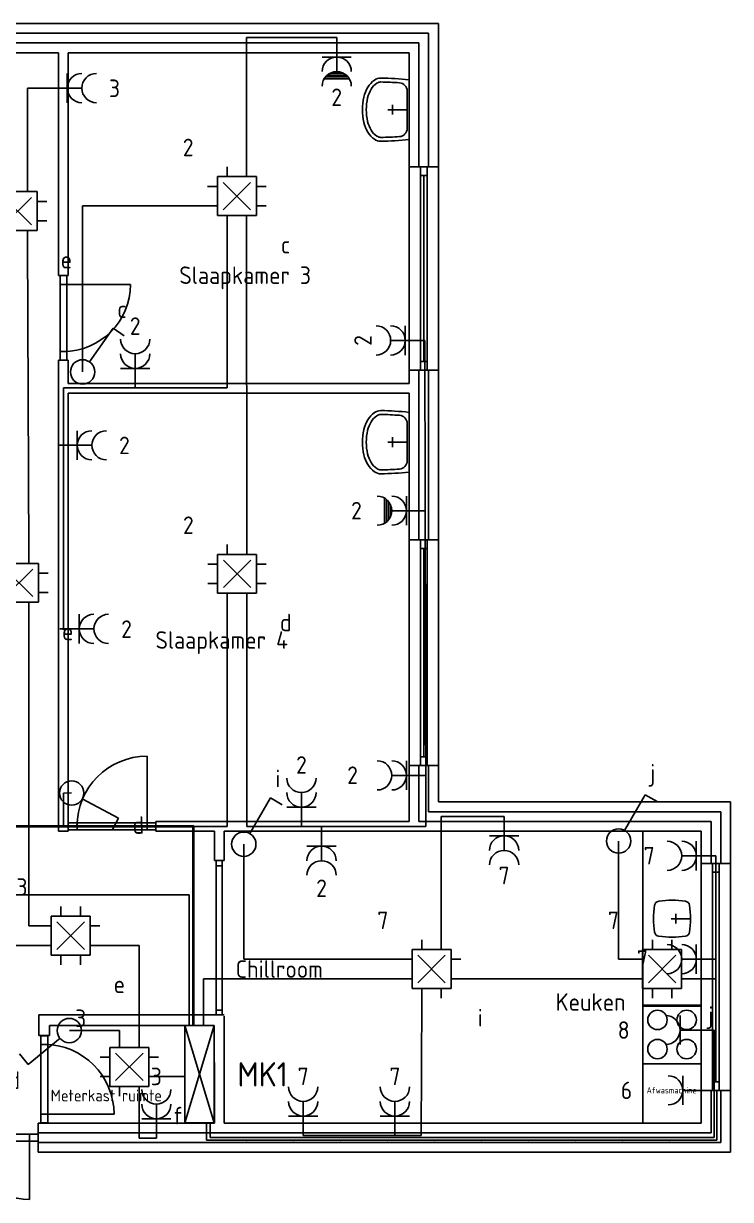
# Model space of a CAD drawing. Header units: millimetres. Extents: x 3680 to 17280, y 6200 to 18481.
# Drawn here: x 10020 to 17280, y 6200 to 18285 of the extents above; entities that cross this region are included whole.
import ezdxf
from ezdxf.enums import TextEntityAlignment as Align

# ---------------------------------------------------------------- set-up
doc = ezdxf.new("R2010")
doc.units = ezdxf.units.MM
doc.header["$LTSCALE"] = 100
for name, color, linetype in [('Benaming', 7, 'Continuous'), ('Buis', 1, 'Continuous'), ('Huis', 7, 'Continuous'), ('Licht', 3, 'Continuous'), ('Meterkast', 3, 'Continuous'), ('Utiliteit', 7, 'Continuous'), ("WCD's", 3, 'Continuous')]:
    doc.layers.add(name, color=color, linetype=linetype)
doc.styles.add('STABICAD-012', font='ISOCP.SHX', dxfattribs={"height": 120})
doc.styles.add('STABICAD-018', font='ISOCP.SHX', dxfattribs={"height": 180})
doc.styles.add('STABICAD-025', font='ISOCP.SHX', dxfattribs={"height": 250})

# ---------------------------------------------------------------- blocks, each defined once
blk = doc.blocks.new('*U3', base_point=(9763, 6835))
at = {"color": 0}
for p, q in [((9355, 6870), (9445, 6870)), ((9355, 6800), (9355, 6870)), ((9445, 6800), (9355, 6800)), ((9445, 6870), (9445, 6800)), ((9445, 6870), (10080, 6870)), ((9445, 6800), (10080, 6800)), ((10170, 6870), (10080, 6870)), ((10080, 6870), (10080, 6800)), ((10080, 6835), (10080, 6200)), ((10080, 6800), (10170, 6800)), ((10170, 6800), (10170, 6870))]:
    blk.add_line(p, q, dxfattribs=at)
blk.add_arc((10080, 6835), 635, 180, 270, dxfattribs=at)
blk = doc.blocks.new('*U5', base_point=(10929, 10035))
at = {"color": 0}
for p, q in [((11289, 10035), (11289, 10754)), ((10480, 10070), (10570, 10070)), ((10480, 10000), (10480, 10070)), ((10570, 10070), (10570, 10000)), ((10570, 10070), (11289, 10070)), ((11379, 10070), (11289, 10070)), ((11289, 10070), (11289, 10000)), ((11379, 10000), (11379, 10070)), ((10570, 10000), (10480, 10000)), ((10570, 10000), (11289, 10000)), ((11289, 10000), (11379, 10000))]:
    blk.add_line(p, q, dxfattribs=at)
blk.add_arc((11289, 10035), 720, 90, 180, dxfattribs=at)
blk = doc.blocks.new('*U8', base_point=(10430, 15259))
at = {"color": 0}
for p, q in [((10395, 15694), (10395, 15604)), ((10465, 15694), (10395, 15694)), ((10395, 15604), (10465, 15604)), ((10395, 14915), (10395, 15604)), ((10430, 15604), (11119, 15604)), ((10465, 15604), (10465, 15694)), ((10465, 14915), (10465, 15604)), ((10395, 14825), (10395, 14915)), ((10395, 14915), (10465, 14915)), ((10465, 14915), (10465, 14825)), ((10465, 14825), (10395, 14825))]:
    blk.add_line(p, q, dxfattribs=at)
blk.add_arc((10430, 15604), 689, 270, 0, dxfattribs=at)
blk = doc.blocks.new('114-37M')
at = {"color": 0, "linetype": 'Continuous'}
for p, q in [((-50, 170), (50, 170)), ((0, 20), (0, 220)), ((-307, 0), (307, 0)), ((-192, 20), (192, 20))]:
    blk.add_line(p, q, dxfattribs=at)
for points in [[(325, 290, 0.155337), (304, 357, 0.106738), (230, 424, 0.072991), (130, 464, 0.059466), (0, 480, 0.059466), (-130, 464, 0.072991), (-230, 424, 0.106738), (-304, 357, 0.155337), (-325, 290, 0.155337)], [(285, 290, 0.155337), (271, 333, 0.106738), (210, 390, 0.072991), (121, 426, 0.059466), (0, 440, 0.059466), (-121, 426, 0.072991), (-210, 390, 0.106738), (-271, 333, 0.155337), (-285, 290, 0.155337)]]:
    blk.add_lwpolyline(points, format="xyb", dxfattribs=at)
for centre, radius, start, end in [((2577, 325), 2902, 180.6823, 186.4212), ((2577, 325), 2862, 180.6918, 184.5346), ((-2577, 325), 2862, 355.4654, 359.3082), ((-2577, 325), 2902, 353.5788, 359.3177), ((-192, 105), 85, 184.5346, 270), ((192, 105), 85, 270, 355.4654)]:
    blk.add_arc(centre, radius, start, end, dxfattribs=at)
blk = doc.blocks.new('114-37A')
at = {"color": 0, "linetype": 'Continuous'}
for p, q in [((900, 600), (-900, 600)), ((-900, 600), (-900, 0)), ((900, 0), (900, 600)), ((-50, 260), (50, 260)), ((0, 110), (0, 310)), ((-900, 0), (900, 0))]:
    blk.add_line(p, q, dxfattribs=at)
for centre, radius, start, end in [((0, -422), 912, 81.3225, 98.6775), ((722, 300), 912, 171.3225, 188.6775), ((-130, 430), 50, 98.6775, 171.3225), ((130, 430), 50, 8.6775, 81.3225), ((-722, 300), 912, 351.3225, 8.6775), ((-130, 170), 50, 188.6775, 261.3225), ((130, 170), 50, 278.6775, 351.3225), ((0, 1022), 912, 261.3225, 278.6775)]:
    blk.add_arc(centre, radius, start, end, dxfattribs=at)
blk = doc.blocks.new('114-37B')
at = {"color": 0, "linetype": 'Continuous'}
for p, q in [((300, 600), (-300, 600)), ((-300, 600), (-300, 0)), ((300, 0), (300, 600)), ((-300, 0), (300, 0))]:
    blk.add_line(p, q, dxfattribs=at)
for centre in [(-150, 450), (150, 450), (-150, 150), (150, 150)]:
    blk.add_circle(centre, 100, dxfattribs=at)
blk = doc.blocks.new('*U20', base_point=(14130, 15767))
at = {"color": 0}
for p, q in [((14095, 16722, 800), (14095, 16812, 800)), ((14095, 16812, 800), (14165, 16812, 800)), ((14165, 16812, 800), (14165, 16722, 800)), ((14095, 14812, 800), (14095, 16722, 800)), ((14165, 16722, 800), (14095, 16722, 800)), ((14130, 14812, 890), (14130, 16722, 890)), ((14165, 14812, 800), (14165, 16722, 800)), ((14095, 14722, 800), (14095, 14812, 800)), ((14095, 14812, 800), (14165, 14812, 800)), ((14165, 14812, 800), (14165, 14722, 800)), ((14165, 14722, 800), (14095, 14722, 800))]:
    blk.add_line(p, q, dxfattribs=at)
blk = doc.blocks.new('*U21', base_point=(14130, 11819))
at = {"color": 0}
for p, q in [((14095, 12889, 800), (14095, 12979, 800)), ((14095, 12979, 800), (14165, 12979, 800)), ((14165, 12979, 800), (14165, 12889, 800)), ((14095, 10749, 800), (14095, 12889, 800)), ((14165, 12889, 800), (14095, 12889, 800)), ((14130, 10749, 890), (14130, 12889, 890)), ((14165, 10749, 800), (14165, 12889, 800)), ((14095, 10659, 800), (14095, 10749, 800)), ((14095, 10749, 800), (14165, 10749, 800)), ((14165, 10659, 800), (14095, 10659, 800)), ((14165, 10749, 800), (14165, 10659, 800))]:
    blk.add_line(p, q, dxfattribs=at)
blk = doc.blocks.new('*U22', base_point=(17130, 8485))
at = {"color": 0}
for p, q in [((17095, 9653, 800), (17095, 9563, 800)), ((17165, 9653, 800), (17095, 9653, 800)), ((17095, 9563, 800), (17165, 9563, 800)), ((17095, 9563, 800), (17095, 7408, 800)), ((17130, 9563, 890), (17130, 7408, 890)), ((17165, 9563, 800), (17165, 9653, 800)), ((17165, 9563, 800), (17165, 7408, 800)), ((17095, 7408, 800), (17095, 7318, 800)), ((17165, 7408, 800), (17095, 7408, 800)), ((17165, 7318, 800), (17165, 7408, 800)), ((17095, 7318, 800), (17165, 7318, 800))]:
    blk.add_line(p, q, dxfattribs=at)
blk = doc.blocks.new('*U4', base_point=(9030, 9251))
at = {"color": 0}
for p, q in [((8995, 9699), (8995, 9609)), ((9065, 9699), (8995, 9699)), ((9065, 9609), (9065, 9699)), ((9030, 9609), (8312, 9609)), ((8995, 9609), (9065, 9609)), ((8995, 8892), (8995, 9609)), ((9065, 8892), (9065, 9609)), ((8995, 8802), (8995, 8892)), ((8995, 8892), (9065, 8892)), ((9065, 8892), (9065, 8802)), ((9065, 8802), (8995, 8802))]:
    blk.add_line(p, q, dxfattribs=at)
blk.add_arc((9030, 9609), 717, 180, 270, dxfattribs=at)
blk = doc.blocks.new('111502')
at = {"color": 0, "linetype": 'Continuous'}
for p, q in [((-1, 2), (-1, 3)), ((1, 2), (1, 3)), ((-2, 2), (-2, -2)), ((2, 2), (-2, 2)), ((-1.41, -1.41), (1.41, 1.41)), ((1.41, -1.41), (-1.41, 1.41)), ((2, -2), (2, 2)), ((-2, 1), (-3, 1)), ((2, 1), (3, 1)), ((-3, -1), (-2, -1)), ((2, -1), (3, -1)), ((-2, -2), (2, -2)), ((-1, -2), (-1, -3)), ((1, -2), (1, -3))]:
    blk.add_line(p, q, dxfattribs=at)
at = {"color": 0, "linetype": 'Continuous', "style": 'STABICAD-018'}
for tag, p in [('PANEL', (0, 6.87)), ('CIRCUIT', (0, 3.87)), ('SUBCIRCUIT', (4.5, 3.87)), ('ARTICLECODE', (0, 0)), ('SWITCHCODE', (5.85, -1))]:
    blk.add_attdef(tag, text='', height=1.8, dxfattribs=at).set_placement(p, align=Align.MIDDLE)
at = {"color": 0, "linetype": 'Continuous', "style": 'STABICAD-018', "flags": 1}
blk.add_attdef('POWERCODE', text='', height=1.8, dxfattribs=at).set_placement((13, 3.87), align=Align.MIDDLE)
blk = doc.blocks.new('111304A')
at = {"color": 0, "linetype": 'Continuous'}
for p, q in [((0, 1), (0, 4.5)), ((-1.5, 3), (1.5, 3))]:
    blk.add_line(p, q, dxfattribs=at)
for centre in [(0, 6), (0, 4.5)]:
    blk.add_arc(centre, 1.5, 180, 0, dxfattribs=at)
at = {"color": 0, "linetype": 'Continuous', "style": 'STABICAD-018'}
for tag, p in [('PANEL', (0, 11.5)), ('CIRCUIT', (0, 8.5)), ('SUBCIRCUIT', (4.5, 8.5)), ('ARTICLECODE', (0, 0))]:
    blk.add_attdef(tag, text='', height=1.8, dxfattribs=at).set_placement(p, align=Align.MIDDLE)
at = {"color": 0, "linetype": 'Continuous', "style": 'STABICAD-018', "flags": 1}
blk.add_attdef('POWERCODE', text='', height=1.8, dxfattribs=at).set_placement((13, 8.5), align=Align.MIDDLE)
blk = doc.blocks.new('1114A1')
at = {"color": 0, "linetype": 'Continuous'}
for p, q in [((0.62, 3.33), (2.74, 7)), ((2.74, 7), (3.95, 6.3))]:
    blk.add_line(p, q, dxfattribs=at)
blk.add_circle((0, 2.25), 1.25, dxfattribs=at)
at = {"color": 0, "linetype": 'Continuous', "style": 'STABICAD-018'}
for tag, p in [('SWITCHCODE', (3.36, 9)), ('ARTICLECODE', (0, 0))]:
    blk.add_attdef(tag, text='', height=1.8, dxfattribs=at).set_placement(p, align=Align.MIDDLE)
blk = doc.blocks.new('111304')
at = {"color": 0, "linetype": 'Continuous'}
for p, q in [((-1.5, 4.5), (1.5, 4.5)), ((0, 1), (0, 4.5))]:
    blk.add_line(p, q, dxfattribs=at)
blk.add_arc((0, 6), 1.5, 180, 0, dxfattribs=at)
at = {"color": 0, "linetype": 'Continuous', "style": 'STABICAD-018'}
for tag, p in [('PANEL', (0, 11.5)), ('CIRCUIT', (0, 8.5)), ('SUBCIRCUIT', (4.5, 8.5)), ('ARTICLECODE', (0, 0))]:
    blk.add_attdef(tag, text='', height=1.8, dxfattribs=at).set_placement(p, align=Align.MIDDLE)
at = {"color": 0, "linetype": 'Continuous', "style": 'STABICAD-018', "flags": 1}
blk.add_attdef('POWERCODE', text='', height=1.8, dxfattribs=at).set_placement((13, 8.5), align=Align.MIDDLE)
blk = doc.blocks.new('111304AW')
at = {"color": 0, "linetype": 'Continuous'}
for p, q in [((1.3, 5.25), (-1.3, 5.25)), ((1.16, 5.05), (-1.16, 5.05)), ((0.96, 4.85), (-0.96, 4.85)), ((0.65, 4.65), (-0.65, 4.65)), ((0, 1), (0, 4.5)), ((-1.5, 3), (1.5, 3))]:
    blk.add_line(p, q, dxfattribs=at)
for centre in [(0, 6), (0, 4.5)]:
    blk.add_arc(centre, 1.5, 180, 0, dxfattribs=at)
at = {"color": 0, "linetype": 'Continuous', "style": 'STABICAD-018'}
for tag, p in [('PANEL', (0, 11.5)), ('CIRCUIT', (0, 8.5)), ('SUBCIRCUIT', (4.5, 8.5)), ('ARTICLECODE', (0, 0))]:
    blk.add_attdef(tag, text='', height=1.8, dxfattribs=at).set_placement(p, align=Align.MIDDLE)
at = {"color": 0, "linetype": 'Continuous', "style": 'STABICAD-018', "flags": 1}
blk.add_attdef('POWERCODE', text='', height=1.8, dxfattribs=at).set_placement((13, 8.5), align=Align.MIDDLE)
blk = doc.blocks.new('1116A4')
at = {"color": 0, "linetype": 'Continuous'}
for p, q in [((-5, 1), (5, 4)), ((-5, 4), (5, 1)), ((-5, 4), (5, 4)), ((-5, 1), (-5, 4)), ((5, 4), (5, 1)), ((5, 1), (-5, 1))]:
    blk.add_line(p, q, dxfattribs=at)
at = {"color": 0, "linetype": 'Continuous', "style": 'STABICAD-018'}
for tag, p in [('PANEL', (0, 15)), ('CIRCUIT', (0, 9)), ('SUBCIRCUIT', (4.5, 9)), ('PANELNAME', (0, 6)), ('ARTICLECODE', (0, 0))]:
    blk.add_attdef(tag, text='', height=1.8, dxfattribs=at).set_placement(p, align=Align.MIDDLE)
blk.add_attdef('CASCADINGPANEL', (0, 0), '', height=1.8, dxfattribs=at)

msp = doc.modelspace()

# ---------------------------------------------------------------- linework, layer by layer
at = {"layer": 'Buis', "color": 3}
for p, q in [((12311, 16811), (12311, 18140)), ((12311, 18140), (13236, 18140)), ((10060, 16657), (10060, 17621)), ((10060, 17621), (10269, 17621)), ((10626, 14704), (10626, 16411)), ((10626, 16411), (11911, 16411)), ((12111, 16211), (12111, 14541)), ((12314, 12919), (12311, 16211)), ((10074, 12837), (10060, 16057)), ((14152, 10031), (14140, 15028)), ((12111, 14541), (10430, 14541)), ((10430, 14541), (10430, 12052)), ((12112, 10032), (12112, 12330)), ((12312, 12332), (12312, 10031)), ((10074, 12237), (10074, 9011)), ((10430, 10376), (10514, 10378)), ((10430, 10376), (10430, 10032)), ((6276, 10038), (11769, 10038)), ((10430, 10032), (12112, 10032)), ((11769, 10038), (11769, 7986)), ((12312, 10031), (14152, 10031)), ((14310, 10137), (14955, 10137)), ((14310, 8868), (14310, 10137)), ((6973, 10029), (11759, 10029)), ((11759, 10029), (11759, 7986)), ((12282, 9851), (12282, 8668)), ((16131, 9883), (16131, 8668)), ((17129, 8468), (17129, 9731)), ((8141, 9332), (11722, 9332)), ((11722, 9332), (11722, 7986)), ((10074, 9011), (10204, 9011)), ((9272, 8811), (10204, 8811)), ((11207, 8811), (10804, 8811)), ((11207, 7862), (11207, 8811)), ((12282, 8668), (13910, 8668)), ((16131, 8668), (16278, 8668)), ((11869, 8468), (11869, 7986)), ((13910, 8468), (11869, 8468)), ((14510, 8468), (16278, 8468)), ((16878, 8468), (17129, 8468)), ((14110, 8268), (14105, 6857)), ((10491, 7935), (11007, 7935)), ((11007, 7935), (11007, 7862)), ((17112, 6838), (17112, 7941)), ((11678, 7462), (11407, 7462)), ((11206, 7260), (11206, 6830)), ((17140, 6809), (17140, 7321)), ((11898, 6982), (11898, 6809)), ((11938, 6982), (11938, 6838)), ((11206, 6830), (11384, 6830)), ((11898, 6809), (17140, 6809)), ((11938, 6838), (17112, 6838)), ((14105, 6857), (12892, 6857))]:
    msp.add_line(p, q, dxfattribs=at)
at = {"layer": 'Buis', "color": 0}
for p in [(12307, 6809), (12790, 6809), (13274, 6809), (13757, 6809), (14240, 6809), (14724, 6809), (15207, 6809), (15690, 6809), (16174, 6809), (16657, 6809)]:
    msp.add_point(p, dxfattribs=at)
at = {"layer": 'Huis'}
for p, q in [((5680, 18285), (14280, 18285)), ((5780, 18185), (14180, 18185)), ((5880, 18085), (14080, 18085)), ((9530, 17985), (10380, 17985)), ((13980, 17985), (10480, 17985)), ((10480, 17985), (13980, 17985)), ((10380, 14825), (10380, 9985)), ((10480, 14825), (10480, 14585)), ((10480, 14825), (10480, 14585)), ((13980, 14722), (13980, 14585)), ((10480, 14585), (13980, 14585)), ((10480, 14485), (13980, 14485)), ((10480, 14485), (10480, 10085)), ((10480, 14485), (10480, 10085)), ((13980, 10659), (13980, 10085)), ((14080, 10659), (14080, 10085)), ((14180, 10659), (14180, 10185)), ((14280, 10659), (14280, 10285)), ((14280, 10285), (17280, 10285)), ((17280, 10285), (17280, 9653)), ((14180, 10185), (17180, 10185)), ((17180, 10185), (17180, 9653)), ((10480, 10085), (10480, 10085)), ((14080, 10085), (17080, 10085)), ((17080, 10085), (17080, 9653)), ((10380, 9985), (10480, 9985)), ((12080, 9985), (13980, 9985)), ((13980, 9985), (16980, 9985)), ((16980, 9985), (16980, 9653)), ((11980, 6985), (11980, 7234)), ((11980, 7234), (11980, 6985)), ((12080, 7234), (12080, 6985)), ((13980, 6985), (12080, 6985)), ((16980, 6985), (12080, 6985)), ((16980, 6985), (13980, 6985)), ((17080, 6885), (13980, 6885)), ((17180, 6785), (13980, 6785)), ((17280, 6685), (13980, 6685))]:
    msp.add_line(p, q, dxfattribs=at)
at = {"layer": 'Huis', "linetype": 'Continuous'}
for p, q in [((14280, 16812), (14280, 18285)), ((14180, 16812), (14180, 18185)), ((14080, 16812), (14080, 18085)), ((10380, 15694), (10380, 17985)), ((10480, 15694), (10480, 17985)), ((10480, 15694), (10480, 17985)), ((13980, 16812), (13980, 17985)), ((13980, 14722), (13980, 16812)), ((14280, 16812), (13980, 16812)), ((14280, 14722), (14280, 16812)), ((10480, 15694), (10380, 15694)), ((10480, 14825), (10380, 14825)), ((14280, 14722), (13980, 14722)), ((14080, 12979), (14080, 14722)), ((14180, 12979), (14180, 14722)), ((14280, 12979), (14280, 14722)), ((13980, 12979), (13980, 14485)), ((13980, 10659), (13980, 12979)), ((14280, 12979), (13980, 12979)), ((14280, 10659), (14280, 12979)), ((14280, 10659), (13980, 10659)), ((10480, 10085), (10480, 9985)), ((11379, 10085), (13980, 10085)), ((11379, 10085), (11379, 9985)), ((11379, 9985), (11980, 9985)), ((11980, 9683), (11980, 9985)), ((11980, 9683), (11980, 9985)), ((12080, 9683), (12080, 9985)), ((16980, 9653), (16980, 7318)), ((17280, 9653), (16980, 9653)), ((17280, 9653), (17280, 7318)), ((16980, 7318), (16980, 6985)), ((17280, 7318), (16980, 7318)), ((17080, 7318), (17080, 6885)), ((17180, 7318), (17180, 6785)), ((17280, 7318), (17280, 6685)), ((10170, 6985), (11980, 6985)), ((10170, 6685), (10170, 6985)), ((10170, 6885), (13980, 6885)), ((10170, 6785), (13980, 6785)), ((10170, 6685), (13980, 6685))]:
    msp.add_line(p, q, dxfattribs=at)
at = {"layer": 'Huis', "color": 0}
for p, q in [((11980, 9683), (12080, 9683)), ((12000, 9683), (12000, 8098)), ((12059, 9682), (12059, 8098)), ((12059, 9629), (12000, 9629)), ((10176, 7884), (10176, 8098)), ((10176, 8098), (12080, 8098)), ((12000, 8146), (12059, 8146)), ((11978, 7986), (10286, 7986)), ((10286, 7986), (10286, 7884)), ((11980, 7234), (11978, 7986)), ((12080, 7234), (12080, 8085)), ((10286, 7884), (10176, 7884))]:
    msp.add_line(p, q, dxfattribs=at)
at = {"layer": 'Utiliteit', "color": 0}
for p, q in [((16380, 7595), (16380, 6985)), ((16980, 7595), (16980, 6985)), ((16980, 6985), (16380, 6985))]:
    msp.add_line(p, q, dxfattribs=at)

# ---------------------------------------------------------------- block references
at = {"layer": 'Huis'}
for name, p in [('*U20', (14130, 15767)), ('*U8', (10430, 15259)), ('*U21', (14130, 11819)), ('*U5', (10929, 10035)), ('*U22', (17130, 8485)), ('*U3', (9763, 6835))]:
    msp.add_blockref(name, p, dxfattribs=at)
at = {"layer": 'Huis', "rotation": 180}
msp.add_blockref('*U4', (10233, 7434), dxfattribs=at)
at = {"layer": 'Licht', "linetype": 'Continuous'}
ref = msp.add_blockref('111502', (12211, 16511), dxfattribs=dict(at, xscale=100, yscale=100, zscale=100))
ref.add_attrib('CIRCUIT', '2', dxfattribs={"layer": '0', "color": 1, "linetype": 'Continuous', "height": 180, "style": 'STABICAD-018'}).set_placement((11711, 17011), align=Align.MIDDLE)
ref.add_attrib('SWITCHCODE', 'c', dxfattribs={"layer": '0', "color": 1, "linetype": 'Continuous', "height": 180, "style": 'STABICAD-018'}).set_placement((12711, 16011), align=Align.MIDDLE)
ref = msp.add_blockref('111502', (9960, 16357), dxfattribs=dict(at, xscale=100, yscale=100, zscale=100))
ref.add_attrib('CIRCUIT', '3', dxfattribs={"layer": '0', "color": 1, "linetype": 'Continuous', "height": 180, "style": 'STABICAD-018'}).set_placement((9460, 16857), align=Align.MIDDLE)
ref.add_attrib('SWITCHCODE', 'e', dxfattribs={"layer": '0', "color": 1, "linetype": 'Continuous', "height": 180, "style": 'STABICAD-018'}).set_placement((10460, 15857), align=Align.MIDDLE)
ref = msp.add_blockref('1114A1', (10608, 14480), dxfattribs=dict(at, xscale=99.99999999999997, yscale=99.99999999999997, zscale=99.99999999999997, rotation=355.240042114247))
ref.add_attrib('SWITCHCODE', 'c', dxfattribs={"layer": '0', "color": 1, "linetype": 'Continuous', "height": 180, "style": 'STABICAD-018'}).set_placement((11031, 15348), align=Align.MIDDLE)
ref = msp.add_blockref('111502', (12213, 12629), dxfattribs=dict(at, xscale=100, yscale=100, zscale=100))
ref.add_attrib('CIRCUIT', '2', dxfattribs={"layer": '0', "color": 1, "linetype": 'Continuous', "height": 180, "style": 'STABICAD-018'}).set_placement((11713, 13129), align=Align.MIDDLE)
ref.add_attrib('SWITCHCODE', 'd', dxfattribs={"layer": '0', "color": 1, "linetype": 'Continuous', "height": 180, "style": 'STABICAD-018'}).set_placement((12713, 12129), align=Align.MIDDLE)
ref = msp.add_blockref('111502', (9974, 12537), dxfattribs=dict(at, xscale=100, yscale=100, zscale=100))
ref.add_attrib('CIRCUIT', '3', dxfattribs={"layer": '0', "color": 1, "linetype": 'Continuous', "height": 180, "style": 'STABICAD-018'}).set_placement((9474, 13037), align=Align.MIDDLE)
ref.add_attrib('SWITCHCODE', 'e', dxfattribs={"layer": '0', "color": 1, "linetype": 'Continuous', "height": 180, "style": 'STABICAD-018'}).set_placement((10474, 12037), align=Align.MIDDLE)
ref = msp.add_blockref('1114A1', (16131, 9658), dxfattribs=dict(at, xscale=100, yscale=100, zscale=100))
ref.add_attrib('SWITCHCODE', 'j', dxfattribs={"layer": '0', "color": 1, "linetype": 'Continuous', "height": 180, "style": 'STABICAD-018'}).set_placement((16481, 10558), align=Align.MIDDLE)
ref = msp.add_blockref('1114A1', (10289, 10371), dxfattribs=dict(at, xscale=99.99999999999996, yscale=99.99999999999996, zscale=99.99999999999996, rotation=271.5942222150373))
ref.add_attrib('SWITCHCODE', 'd', dxfattribs={"layer": '0', "color": 1, "linetype": 'Continuous', "height": 180, "rotation": 1.5942, "style": 'STABICAD-018'}).set_placement((11199, 10047), align=Align.MIDDLE)
ref = msp.add_blockref('1114A1', (12282, 9626), dxfattribs=dict(at, xscale=100, yscale=100, zscale=100))
ref.add_attrib('SWITCHCODE', 'i', dxfattribs={"layer": '0', "color": 1, "linetype": 'Continuous', "height": 180, "style": 'STABICAD-018'}).set_placement((12632, 10526), align=Align.MIDDLE)
ref = msp.add_blockref('111502', (10504, 8911), dxfattribs=dict(at, xscale=100, yscale=100, zscale=100, rotation=90.00000000000001))
ref.add_attrib('CIRCUIT', '3', dxfattribs={"layer": '0', "color": 1, "linetype": 'Continuous', "height": 180, "style": 'STABICAD-018'}).set_placement((10004, 9411), align=Align.MIDDLE)
ref.add_attrib('SWITCHCODE', 'e', dxfattribs={"layer": '0', "color": 1, "linetype": 'Continuous', "height": 180, "style": 'STABICAD-018'}).set_placement((11004, 8411), align=Align.MIDDLE)
ref = msp.add_blockref('111502', (14210, 8568), dxfattribs=dict(at, xscale=100, yscale=100, zscale=100))
ref.add_attrib('CIRCUIT', '7', dxfattribs={"layer": '0', "color": 1, "linetype": 'Continuous', "height": 180, "style": 'STABICAD-018'}).set_placement((13710, 9068), align=Align.MIDDLE)
ref.add_attrib('SWITCHCODE', 'i', dxfattribs={"layer": '0', "color": 1, "linetype": 'Continuous', "height": 180, "style": 'STABICAD-018'}).set_placement((14710, 8068), align=Align.MIDDLE)
ref = msp.add_blockref('111502', (16578, 8568), dxfattribs=dict(at, xscale=100, yscale=100, zscale=100, rotation=180))
ref.add_attrib('CIRCUIT', '7', dxfattribs={"layer": '0', "color": 1, "linetype": 'Continuous', "height": 180, "style": 'STABICAD-018'}).set_placement((16078, 9068), align=Align.MIDDLE)
ref.add_attrib('SWITCHCODE', 'j', dxfattribs={"layer": '0', "color": 1, "linetype": 'Continuous', "height": 180, "style": 'STABICAD-018'}).set_placement((17078, 8068), align=Align.MIDDLE)
ref = msp.add_blockref('1114A1', (10570, 8146), dxfattribs=dict(at, xscale=100, yscale=100, zscale=100, rotation=159.4324364158003))
ref.add_attrib('SWITCHCODE', 'd', dxfattribs={"layer": '0', "color": 1, "linetype": 'Continuous', "height": 180, "style": 'STABICAD-018'}).set_placement((9926, 7426), align=Align.MIDDLE)
ref = msp.add_blockref('111502', (11107, 7562), dxfattribs=dict(at, xscale=100, yscale=100, zscale=100))
ref.add_attrib('CIRCUIT', '3', dxfattribs={"layer": '0', "color": 1, "linetype": 'Continuous', "height": 180, "style": 'STABICAD-018'}).set_placement((10607, 8062), align=Align.MIDDLE)
ref.add_attrib('SWITCHCODE', 'f', dxfattribs={"layer": '0', "color": 1, "linetype": 'Continuous', "height": 180, "style": 'STABICAD-018'}).set_placement((11607, 7062), align=Align.MIDDLE)
at = {"layer": 'Meterkast', "linetype": 'Continuous'}
ref = msp.add_blockref('1116A4', (11578, 7486), dxfattribs=dict(at, xscale=100, yscale=100, zscale=100, rotation=270))
ref.add_attrib('PANELNAME', 'MK1', dxfattribs={"layer": '0', "color": 2, "linetype": 'Continuous', "height": 250, "style": 'STABICAD-025'}).set_placement((12475, 7486), align=Align.MIDDLE)
at = {"layer": 'Utiliteit', "rotation": 90}
for name, p in [('114-37M', (13980, 17399)), ('114-37M', (13980, 13982)), ('114-37A', (16980, 9085)), ('114-37B', (16980, 7895))]:
    msp.add_blockref(name, p, dxfattribs=at)
at = {"layer": "WCD's", "linetype": 'Continuous'}
ref = msp.add_blockref('111304AW', (13236, 18240), dxfattribs=dict(at, xscale=100, yscale=100, zscale=100, rotation=180))
ref.add_attrib('CIRCUIT', '2', dxfattribs={"layer": '0', "color": 1, "linetype": 'Continuous', "height": 180, "style": 'STABICAD-018'}).set_placement((13236, 17527), align=Align.MIDDLE)
ref = msp.add_blockref('111304A', (10169, 17621), dxfattribs=dict(at, xscale=100, yscale=100, zscale=100, rotation=270))
ref.add_attrib('CIRCUIT', '3', dxfattribs={"layer": '0', "color": 1, "linetype": 'Continuous', "height": 180, "style": 'STABICAD-018'}).set_placement((10954, 17619), align=Align.MIDDLE)
ref = msp.add_blockref('111304A', (11167, 14441), dxfattribs=dict(at, xscale=100, yscale=100, zscale=100))
ref.add_attrib('CIRCUIT', '2', dxfattribs={"layer": '0', "color": 1, "linetype": 'Continuous', "height": 180, "style": 'STABICAD-018'}).set_placement((11167, 15175), align=Align.MIDDLE)
ref = msp.add_blockref('111304A', (14240, 15028), dxfattribs=dict(at, xscale=100, yscale=100, zscale=100, rotation=89.99999999999999))
ref.add_attrib('CIRCUIT', '2', dxfattribs={"layer": '0', "color": 1, "linetype": 'Continuous', "height": 180, "rotation": 90, "style": 'STABICAD-018'}).set_placement((13506, 15028), align=Align.MIDDLE)
ref = msp.add_blockref('111304A', (10272, 13950), dxfattribs=dict(at, xscale=100, yscale=100, zscale=100, rotation=270))
ref.add_attrib('CIRCUIT', '2', dxfattribs={"layer": '0', "color": 1, "linetype": 'Continuous', "height": 180, "style": 'STABICAD-018'}).set_placement((11056, 13949), align=Align.MIDDLE)
ref = msp.add_blockref('111304AW', (14252, 13278), dxfattribs=dict(at, xscale=100, yscale=100, zscale=100, rotation=90.00000000000001))
ref.add_attrib('CIRCUIT', '2', dxfattribs={"layer": '0', "color": 1, "linetype": 'Continuous', "height": 180, "style": 'STABICAD-018'}).set_placement((13439, 13279), align=Align.MIDDLE)
ref = msp.add_blockref('111304A', (10293, 12063), dxfattribs=dict(at, xscale=100, yscale=100, zscale=100, rotation=270))
ref.add_attrib('CIRCUIT', '2', dxfattribs={"layer": '0', "color": 1, "linetype": 'Continuous', "height": 180, "style": 'STABICAD-018'}).set_placement((11078, 12061), align=Align.MIDDLE)
ref = msp.add_blockref('111304A', (12874, 9931), dxfattribs=dict(at, xscale=100, yscale=100, zscale=100))
ref.add_attrib('CIRCUIT', '2', dxfattribs={"layer": '0', "color": 1, "linetype": 'Continuous', "height": 180, "style": 'STABICAD-018'}).set_placement((12874, 10665), align=Align.MIDDLE)
ref = msp.add_blockref('111304A', (14252, 10558), dxfattribs=dict(at, xscale=100, yscale=100, zscale=100, rotation=90.00000000000001))
ref.add_attrib('CIRCUIT', '2', dxfattribs={"layer": '0', "color": 1, "linetype": 'Continuous', "height": 180, "style": 'STABICAD-018'}).set_placement((13399, 10560), align=Align.MIDDLE)
ref = msp.add_blockref('111304A', (13081, 10131), dxfattribs=dict(at, xscale=100, yscale=100, zscale=100, rotation=180))
ref.add_attrib('CIRCUIT', '2', dxfattribs={"layer": '0', "color": 1, "linetype": 'Continuous', "height": 180, "style": 'STABICAD-018'}).set_placement((13081, 9398), align=Align.MIDDLE)
ref = msp.add_blockref('111304A', (14955, 10237), dxfattribs=dict(at, xscale=100, yscale=100, zscale=100, rotation=180))
ref.add_attrib('CIRCUIT', '7', dxfattribs={"layer": '0', "color": 1, "linetype": 'Continuous', "height": 180, "style": 'STABICAD-018'}).set_placement((14955, 9529), align=Align.MIDDLE)
ref = msp.add_blockref('111304A', (17229, 9731), dxfattribs=dict(at, xscale=100, yscale=100, zscale=100, rotation=90.00000000000001))
ref.add_attrib('CIRCUIT', '7', dxfattribs={"layer": '0', "color": 1, "linetype": 'Continuous', "height": 180, "style": 'STABICAD-018'}).set_placement((16445, 9733), align=Align.MIDDLE)
ref = msp.add_blockref('111304A', (17229, 8669), dxfattribs=dict(at, xscale=100, yscale=100, zscale=100, rotation=90.00000000000001))
ref.add_attrib('CIRCUIT', '7', dxfattribs={"layer": '0', "color": 1, "linetype": 'Continuous', "height": 180, "style": 'STABICAD-018'}).set_placement((16376, 8671), align=Align.MIDDLE)
ref = msp.add_blockref('111304', (17212, 7941), dxfattribs=dict(at, xscale=100, yscale=100, zscale=100, rotation=90.00000000000001))
ref.add_attrib('CIRCUIT', '8', dxfattribs={"layer": '0', "color": 1, "linetype": 'Continuous', "height": 180, "style": 'STABICAD-018'}).set_placement((16183, 7941), align=Align.MIDDLE)
ref = msp.add_blockref('111304A', (11384, 6730), dxfattribs=dict(at, xscale=100, yscale=100, zscale=100))
ref.add_attrib('CIRCUIT', '3', dxfattribs={"layer": '0', "color": 1, "linetype": 'Continuous', "height": 180, "style": 'STABICAD-018'}).set_placement((11384, 7464), align=Align.MIDDLE)
ref = msp.add_blockref('111304A', (12892, 6757), dxfattribs=dict(at, xscale=100, yscale=100, zscale=100))
ref.add_attrib('CIRCUIT', '7', dxfattribs={"layer": '0', "color": 1, "linetype": 'Continuous', "height": 180, "style": 'STABICAD-018'}).set_placement((12892, 7465), align=Align.MIDDLE)
ref = msp.add_blockref('111304A', (13834, 6757), dxfattribs=dict(at, xscale=100, yscale=100, zscale=100))
ref.add_attrib('CIRCUIT', '7', dxfattribs={"layer": '0', "color": 1, "linetype": 'Continuous', "height": 180, "style": 'STABICAD-018'}).set_placement((13834, 7465), align=Align.MIDDLE)
ref = msp.add_blockref('111304', (17240, 7321), dxfattribs=dict(at, xscale=100, yscale=100, zscale=100, rotation=90.00000000000001))
ref.add_attrib('CIRCUIT', '6', dxfattribs={"layer": '0', "color": 1, "linetype": 'Continuous', "height": 180, "style": 'STABICAD-018'}).set_placement((16212, 7321), align=Align.MIDDLE)

# ---------------------------------------------------------------- texts
at = {"layer": 'Benaming', "color": 0, "attachment_point": 1}
for s, width, heights, insert, char_height, style in [('Slaapkamer 3', 1989.22, [0], (11620, 15788), 180, 'STABICAD-018'), ('Slaapkamer 4', 2090.12, [0], (11375, 12039), 180, 'STABICAD-018'), ('Keuken', 895.87, [0], (15484, 8319), 180, 'STABICAD-018'), ('Meterkast ruimte', 1230.11, [190], (10299, 7328), 120, 'STABICAD-012'), ('Afwasmachine', 554.18, [0], (16418, 7354), 64.8, 'STABICAD-018')]:
    msp.add_mtext_dynamic_manual_height_columns(s, width=width, gutter_width=900, heights=heights, dxfattribs=dict(at, insert=insert, char_height=char_height, style=style))
at = {"layer": 'Benaming', "insert": (12199, 8657), "char_height": 180, "attachment_point": 1, "style": 'STABICAD-018'}
msp.add_mtext_dynamic_manual_height_columns('Chillroom', width=3229.54, gutter_width=900, heights=[0], dxfattribs=at)

doc.saveas('drawing.dxf')
